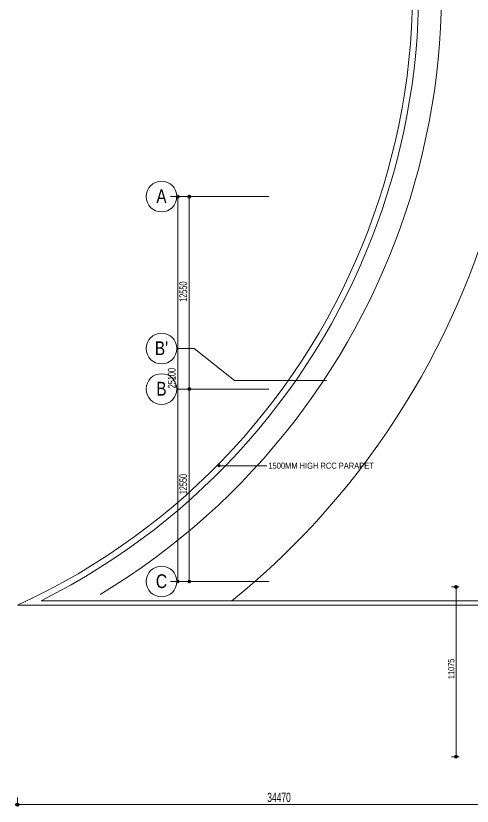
# Model space of a CAD drawing. Header units: millimetres. Extents: x 1706 to 249912, y -487248 to 27192.
# Drawn here: x 8814 to 38549, y -487248 to -435711 of the extents above; entities that cross this region are included whole.
import ezdxf

# ---------------------------------------------------------------- set-up
doc = ezdxf.new("R2010")
doc.units = ezdxf.units.MM
doc.layers.get('0').update_dxf_attribs({"color": 251})
for name, color, linetype, lineweight in [('A-ANNO-DIMS', 251, 'Continuous', 5), ('A-ANNO-DIMS-200', 251, 'Continuous', 5), ('A-WALL', 251, 'Continuous', 5), ('G-ANNO-TEXT', 251, 'Continuous', 5), ('S-GRID', 251, 'Continuous', 5), ('S-GRID-IDEN', 251, 'Continuous', 5)]:
    doc.layers.add(name, color=color, linetype=linetype, lineweight=lineweight)
doc.styles.add('Arial Narrow', font='ARIALN.TTF', dxfattribs={"height": 450})
doc.styles.add('Arial Narrow_1', font='ARIALN.TTF', dxfattribs={"width": 0.8, "height": 375})
doc.styles.add('Arial Narrow_2', font='ARIALN.TTF', dxfattribs={"width": 0.8, "height": 300})
doc.styles.add('Arial_1', font='arial.ttf', dxfattribs={"width": 0.8, "height": 2})
doc.styles.add('Arial_2', font='arial.ttf', dxfattribs={"width": 0.8, "height": 270})
doc.dimstyles.new('RSP_DIM_2_5mm__DOT_', dxfattribs={"dimscale": 304.8, "dimtxt": 383.786615, "dimasz": 1.476378, "dimexe": 0.492126, "dimexo": 0.0625, "dimgap": 0, "dimtad": 1, "dimdec": 0, "dimrnd": 5, "dimzin": 0, "dimdsep": 46, "dimtxsty": 'Arial Narrow_1', "dimblk1": 'DOTSMALL', "dimblk2": 'DOTSMALL', "dimsah": 1, "dimcen": 0.09, "dimdle": 0.049213, "dimazin": 0, "dimtfac": 1, "dimtdec": 4, "dimtix": 1, "dimtmove": 2, "dimatfit": 3, "dimfxl": 1.181102, "dimfxlon": 1, "dimtvp": 1, "dimtolj": 1, "dimtzin": 0, "dimarcsym": 2})
doc.dimstyles.new('RSP_DIM_2_5mm__DOT__1', dxfattribs={"dimscale": 304.8, "dimtxt": 383.786615, "dimasz": 1.476378, "dimexe": 0.492126, "dimexo": 0.0625, "dimgap": 0, "dimtad": 1, "dimdec": 0, "dimrnd": 5, "dimzin": 0, "dimdsep": 46, "dimtxsty": 'Arial Narrow_1', "dimblk1": 'DOTSMALL', "dimblk2": 'DOTSMALL', "dimsah": 1, "dimcen": 0.09, "dimdle": 0.049213, "dimazin": 0, "dimtfac": 1, "dimtdec": 4, "dimtix": 1, "dimtmove": 2, "dimatfit": 3, "dimfxl": 1.181102, "dimfxlon": 1, "dimtvp": 1, "dimtolj": 1, "dimtzin": 0, "dimarcsym": 2})
doc.dimstyles.new('RSP_DIM_3_0mm_BOLD_ARIAL__Outer_Dims_', dxfattribs={"dimscale": 304.8, "dimtxt": 614.058584, "dimasz": 2.624672, "dimexe": 0, "dimexo": 0.0625, "dimgap": 0, "dimtad": 1, "dimdec": 0, "dimrnd": 5, "dimzin": 0, "dimdsep": 46, "dimtxsty": 'Arial Narrow_2', "dimblk1": 'DOTSMALL', "dimblk2": 'DOTSMALL', "dimsah": 1, "dimcen": 0.09, "dimazin": 0, "dimtfac": 1, "dimtdec": 4, "dimtix": 1, "dimtmove": 0, "dimatfit": 3, "dimfxl": 1.5625, "dimfxlon": 1, "dimtvp": 1, "dimtolj": 1, "dimtzin": 0, "dimarcsym": 2})

# ---------------------------------------------------------------- blocks, each defined once
blk = doc.blocks.new('Grid - M_Grid Head - Circle 2-417900-2ND FLOOR PLAN_')
at = {"layer": 'S-GRID-IDEN'}
blk.add_circle((0, 0), 5, dxfattribs=at)
blk = doc.blocks.new('DIMBLOCK147-2ND FLOOR PLAN_')
at = {"layer": 'A-ANNO-DIMS-200', "lineweight": 35, "transparency": 16777216}
h = blk.add_hatch(color=256, dxfattribs=at)
edge = h.paths.add_edge_path()
edge.add_arc((134005, -447497), 75, 0, 360)
h = blk.add_hatch(color=256, dxfattribs=at)
edge = h.paths.add_edge_path()
edge.add_arc((134005, -472597), 75, 0, 360)
at = {"layer": 'A-ANNO-DIMS-200', "transparency": 16777216}
for p, q in [((134005, -447497), (133525, -447497)), ((134005, -472617), (134005, -447477)), ((134005, -447497), (134205, -447497)), ((134005, -472597), (133525, -472597)), ((134005, -472597), (134205, -472597))]:
    blk.add_line(p, q, dxfattribs=at)
at = {"layer": 'A-ANNO-DIMS-200', "lineweight": 35, "transparency": 16777216}
for centre in [(134005, -447497), (134005, -472597)]:
    blk.add_circle(centre, 75, dxfattribs=at)
at = {"layer": 'A-ANNO-DIMS-200', "color": 0, "transparency": 16777216, "insert": (133359, -459999), "char_height": 500, "width": 1413.31, "attachment_point": 1, "rotation": 90, "line_spacing_factor": 0.974696, "style": 'Arial Narrow_1'}
blk.add_mtext('25100', dxfattribs=at)
blk = doc.blocks.new('_DotSmall')
at = {"color": 0, "linetype": 'ByBlock', "const_width": 0.5}
blk.add_lwpolyline([(-0.0625, 0, 1), (0.0625, 0, 1)], format="xyb", close=True, dxfattribs=at)
blk = doc.blocks.new('DIMBLOCK148-2ND FLOOR PLAN_')
at = {"layer": 'A-ANNO-DIMS-200', "lineweight": 35, "transparency": 16777216}
h = blk.add_hatch(color=256, dxfattribs=at)
edge = h.paths.add_edge_path()
edge.add_arc((134755, -460047), 75, 0, 360)
h = blk.add_hatch(color=256, dxfattribs=at)
edge = h.paths.add_edge_path()
edge.add_arc((134755, -472597), 75, 0, 360)
at = {"layer": 'A-ANNO-DIMS-200', "transparency": 16777216}
for p, q in [((134755, -460047), (134275, -460047)), ((134755, -472617), (134755, -460047)), ((134755, -460047), (134955, -460047)), ((134755, -472597), (134275, -472597)), ((134755, -472597), (134955, -472597))]:
    blk.add_line(p, q, dxfattribs=at)
at = {"layer": 'A-ANNO-DIMS-200', "lineweight": 35, "transparency": 16777216}
for centre in [(134755, -460047), (134755, -472597)]:
    blk.add_circle(centre, 75, dxfattribs=at)
at = {"layer": 'A-ANNO-DIMS-200', "color": 0, "transparency": 16777216, "insert": (134109, -466911), "char_height": 500, "width": 1413.31, "attachment_point": 1, "rotation": 90, "line_spacing_factor": 0.974696, "style": 'Arial Narrow_1'}
blk.add_mtext('12550', dxfattribs=at)
blk = doc.blocks.new('DIMBLOCK149-2ND FLOOR PLAN_')
at = {"layer": 'A-ANNO-DIMS-200', "lineweight": 35, "transparency": 16777216}
h = blk.add_hatch(color=256, dxfattribs=at)
edge = h.paths.add_edge_path()
edge.add_arc((134755, -447497), 75, 0, 360)
h = blk.add_hatch(color=256, dxfattribs=at)
edge = h.paths.add_edge_path()
edge.add_arc((134755, -460047), 75, 0, 360)
at = {"layer": 'A-ANNO-DIMS-200', "transparency": 16777216}
for p, q in [((134755, -447497), (134275, -447497)), ((134755, -460047), (134755, -447477)), ((134755, -447497), (134955, -447497)), ((134755, -460047), (134275, -460047)), ((134755, -460047), (134955, -460047))]:
    blk.add_line(p, q, dxfattribs=at)
at = {"layer": 'A-ANNO-DIMS-200', "lineweight": 35, "transparency": 16777216}
for centre in [(134755, -447497), (134755, -460047)]:
    blk.add_circle(centre, 75, dxfattribs=at)
at = {"layer": 'A-ANNO-DIMS-200', "color": 0, "transparency": 16777216, "insert": (134109, -454361), "char_height": 500, "width": 1413.31, "attachment_point": 1, "rotation": 90, "line_spacing_factor": 0.974696, "style": 'Arial Narrow_1'}
blk.add_mtext('12550', dxfattribs=at)
blk = doc.blocks.new('DIMBLOCK214-2ND FLOOR PLAN_')
at = {"layer": 'A-ANNO-DIMS-200', "lineweight": 35, "transparency": 16777216}
h = blk.add_hatch(color=256, dxfattribs=at)
edge = h.paths.add_edge_path()
edge.add_arc((152135, -472947), 75, 0, 360)
h = blk.add_hatch(color=256, dxfattribs=at)
edge = h.paths.add_edge_path()
edge.add_arc((152135, -484020), 75, 0, 360)
at = {"layer": 'A-ANNO-DIMS-200', "transparency": 16777216}
for p, q in [((152135, -472947), (151835, -472947)), ((152135, -484040), (152135, -472947)), ((152135, -472947), (152335, -472947)), ((152135, -484020), (151835, -484020)), ((152135, -484020), (152335, -484020))]:
    blk.add_line(p, q, dxfattribs=at)
at = {"layer": 'A-ANNO-DIMS-200', "lineweight": 35, "transparency": 16777216}
for centre in [(152135, -472947), (152135, -484020)]:
    blk.add_circle(centre, 75, dxfattribs=at)
at = {"layer": 'A-ANNO-DIMS-200', "color": 0, "transparency": 16777216, "insert": (151618, -478955), "char_height": 400, "width": 1130.65, "attachment_point": 1, "rotation": 90, "line_spacing_factor": 0.974696, "style": 'Arial Narrow'}
blk.add_mtext('11075', dxfattribs=at)
blk = doc.blocks.new('DIMBLOCK216-2ND FLOOR PLAN_')
at = {"layer": 'A-ANNO-DIMS-200', "lineweight": 25, "transparency": 16777216}
h = blk.add_hatch(color=256, dxfattribs=at)
edge = h.paths.add_edge_path()
edge.add_arc((123550, -487148), 100, 0, 360)
h = blk.add_hatch(color=256, dxfattribs=at)
edge = h.paths.add_edge_path()
edge.add_arc((158021, -487148), 100, 0, 360)
at = {"layer": 'A-ANNO-DIMS-200', "transparency": 16777216}
for p, q in [((123550, -487148), (123550, -486672)), ((158021, -487148), (158021, -486672)), ((123550, -487148), (158021, -487148)), ((123550, -487148), (123550, -487148)), ((158021, -487148), (158021, -487148))]:
    blk.add_line(p, q, dxfattribs=at)
at = {"layer": 'A-ANNO-DIMS-200', "lineweight": 25, "transparency": 16777216}
for centre in [(123550, -487148), (158021, -487148)]:
    blk.add_circle(centre, 100, dxfattribs=at)
at = {"layer": 'A-ANNO-DIMS-200', "color": 0, "transparency": 16777216, "insert": (139835, -486373), "char_height": 600, "width": 2280.79, "attachment_point": 1, "line_spacing_factor": 0.974696, "style": 'Arial Narrow_2'}
blk.add_mtext('34470', dxfattribs=at)
blk = doc.blocks.new('A$Cdfc9e3fe')
at = {"layer": 'G-ANNO-TEXT'}
h = blk.add_hatch(color=256, dxfattribs=at)
edge = h.paths.add_edge_path()
edge.add_arc((-88828.8, -1699.4), 75, 0, 360)
at = {"layer": 'A-WALL'}
for p, q in [((-66500, -10800), (-101971.5, -10800)), ((-100422.7, -10500), (-66500, -10500))]:
    blk.add_line(p, q, dxfattribs=at)
for radius, start, end in [(44177.2, 294.66323, 23.50101), (44577.2, 296.63358, 23.45349)]:
    blk.add_arc((-120405.9, 29347.2), radius, start, end, dxfattribs=at)
at = {"layer": 'G-ANNO-TEXT'}
blk.add_line((-88828.8, -1699.4), (-85714.3, -1699.4), dxfattribs=at)
blk.add_circle((-88828.8, -1699.4), 75, dxfattribs=at)
at = {"layer": 'S-GRID'}
for p, q in [((-85580.5, 15850), (-91580.5, 15850)), ((-90440.9, 5940), (-91580.5, 5940)), ((-87829.3, 3850), (-90440.9, 5940)), ((-81829.3, 3850), (-87829.3, 3850)), ((-85580.5, 3300), (-91580.5, 3300)), ((-85580.5, -9250), (-91580.5, -9250))]:
    blk.add_line(p, q, dxfattribs=at)
for radius, start in [(51377.2, 309.10551), (46077.2, 301.13776)]:
    blk.add_arc((-120405.9, 29347.2), radius, start, 24.49064, dxfattribs=at)
at = {"layer": 'S-GRID-IDEN', "xscale": 199.9999999999999, "yscale": 199.9999999999999, "zscale": 199.9999999999999}
for p, rotation in [((-92580.5, 15850), 90), ((-92580.5, 5940), 89.99999999999984), ((-92580.5, 3300), 90), ((-92580.5, -9250), 90)]:
    blk.add_blockref('Grid - M_Grid Head - Circle 2-417900-2ND FLOOR PLAN_', p, dxfattribs=dict(at, rotation=rotation))
at = {"layer": 'G-ANNO-TEXT', "insert": (-85614.3, -1499.4), "char_height": 400, "width": 7747.508, "attachment_point": 1, "style": 'Arial_2'}
blk.add_mtext('1500MM HIGH RCC PARAPET', dxfattribs=at)
at = {"layer": 'S-GRID-IDEN', "char_height": 900, "attachment_point": 1, "style": 'Arial_1'}
for s, insert, width in [('A', (-92919.3, 16320.1), 820.928), ("B'", (-93014.5, 6410), 1051.814), ('B', (-92919.3, 3770.1), 820.928), ('C', (-92945.7, -8779.9), 885.063)]:
    blk.add_mtext(s, dxfattribs=dict(at, insert=insert, width=width))
at = {"layer": 'A-ANNO-DIMS'}
for base, p1, p2, angle, dimstyle, override, picture, middle in [((-81287.6, 51075.9), (-58456.5, 58089.8), (-81138.7, 50623.5), 18.21982, 'RSP_DIM_3_0mm_BOLD_ARIAL__Outer_Dims_', {"dimpost": '<>', "dimfxl": 23879.465035}, 'DIMBLOCK216-2ND FLOOR PLAN_', (-70042.3, 55100)), ((-90766.2, 15850), (-91246.2, 3300), (-91246.2, 15850), 90, 'RSP_DIM_2_5mm__DOT_', {"dimpost": '<>', "dimfxl": 12550}, 'DIMBLOCK149-2ND FLOOR PLAN_', (-91021.4, 9575)), ((-90766.2, 3300), (-91246.2, -9250), (-91246.2, 3300), 90, 'RSP_DIM_2_5mm__DOT_', {"dimpost": '<>', "dimfxl": 12550}, 'DIMBLOCK148-2ND FLOOR PLAN_', (-91021.4, -2975))]:
    dim = blk.add_linear_dim(base=base, p1=p1, p2=p2, angle=angle, dimstyle=dimstyle, override=override, dxfattribs=at)
    dim.commit()
    dim.dimension.update_dxf_attribs({"geometry": picture, "text_midpoint": middle, "insert": (-225521.4, 463347.4)})
dim = blk.add_linear_dim(base=(-91516.2, 15850), p1=(-91996.2, -9250), p2=(-91996.2, 15850), angle=90, dimstyle='RSP_DIM_2_5mm__DOT__1', override={"dimpost": '<>', "dimfxl": 25100}, dxfattribs=at)
dim.commit()
dim.dimension.update_dxf_attribs({"geometry": 'DIMBLOCK147-2ND FLOOR PLAN_', "text_midpoint": (-91829, 4055.3), "dimtype": 128, "text_rotation": 90, "insert": (-225521.4, 463347.4)})
dim = blk.add_linear_dim(base=(57100, -23800.6), p1=(7200, -23324.3), p2=(57100, -23324.3), dimstyle='RSP_DIM_3_0mm_BOLD_ARIAL__Outer_Dims_', override={"dimpost": '<>', "dimfxl": 49900}, dxfattribs=at)
dim.commit()
dim.dimension.update_dxf_attribs({"geometry": 'DIMBLOCK214-2ND FLOOR PLAN_', "text_midpoint": (32150, -23494.2), "insert": (-225521.4, 463347.4)})

msp = doc.modelspace()

# ---------------------------------------------------------------- block references
msp.add_blockref('A$Cdfc9e3fe', (110885.701, -463347.417))

doc.saveas('drawing.dxf')
